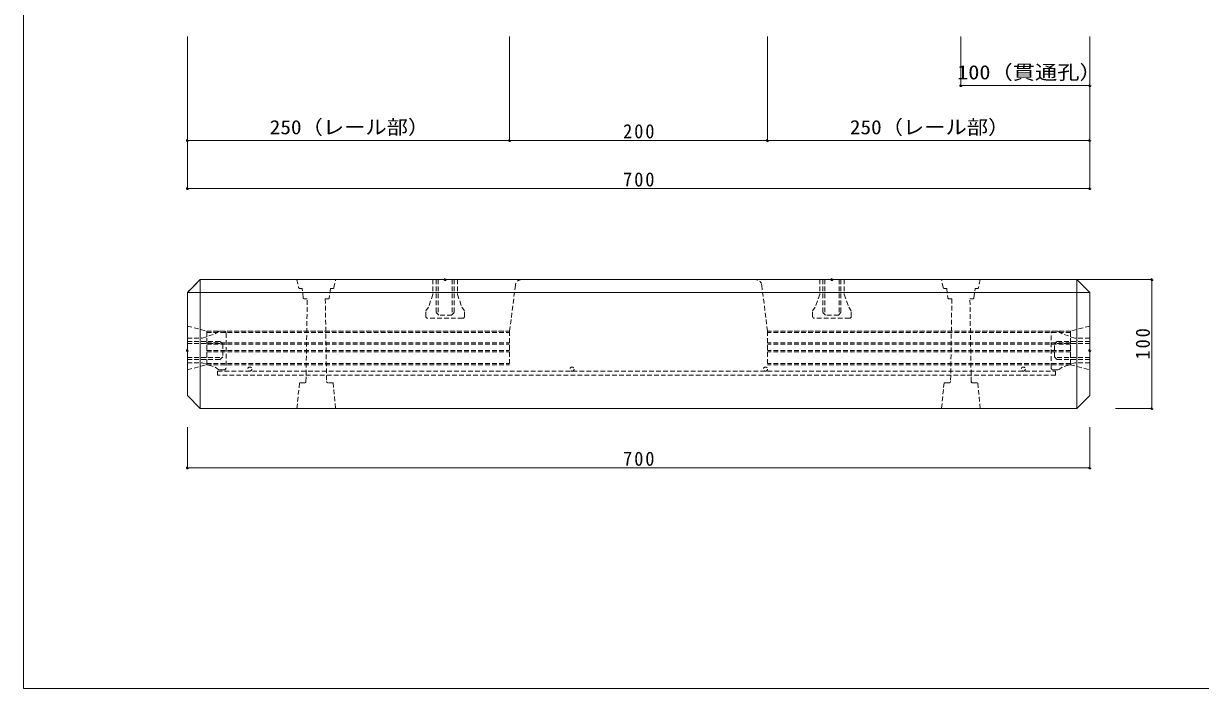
# Model space of a CAD drawing. Units: millimetres at full size, sheet at 1:3. Extents: x -3864 to -2494, y -501 to 501.
# Drawn here: x -3864 to -2951, y -501 to 15 of the extents above; entities that cross this region are included whole.
import ezdxf
from ezdxf.enums import TextEntityAlignment as Align

# ---------------------------------------------------------------- set-up
doc = ezdxf.new("R2010")
doc.units = ezdxf.units.MM
doc.header["$LTSCALE"] = 3
doc.header["$PDMODE"] = 32
doc.header["$PDSIZE"] = 1.5
doc.linetypes.add('DASHED1', pattern=[1.8, 1.2, -0.6])
doc.linetypes.add('USER2', pattern=[0.375, 0.25, -0.125])
doc.layers.add('0-0_0', color=4, linetype='DASHED1', lineweight=18)
doc.styles.add('ＭＳ ゴシック', font='')
doc.styles.get('ＭＳ ゴシック').set_extended_font_data('MS Gothic')

msp = doc.modelspace()

# ---------------------------------------------------------------- linework, layer by layer
at = {"layer": '0-0_0', "color": 7, "linetype": 'Continuous'}
for p, q in [((-3863.817, 501.26), (-3863.817, -501.24)), ((-3726.746, -184.094), (-3736.746, -194.094)), ((-3726.746, -184.094), (-3726.746, -194.094)), ((-2996.746, -184.094), (-3726.746, -184.094)), ((-3036.746, -194.094), (-3046.746, -184.094)), ((-3046.746, -184.094), (-3046.746, -194.094)), ((-3736.746, -194.094), (-3736.746, -274.094)), ((-3036.746, -194.094), (-3736.746, -194.094)), ((-3726.746, -194.094), (-3726.746, -284.094)), ((-3046.746, -284.094), (-3046.746, -194.094)), ((-3036.746, -274.094), (-3036.746, -194.094)), ((-3736.746, -274.094), (-3726.746, -284.094)), ((-3036.746, -274.094), (-3046.746, -284.094)), ((-3726.746, -284.094), (-3046.746, -284.094))]:
    msp.add_line(p, q, dxfattribs=at)
at = {"layer": '0-0_0', "linetype": 'Continuous'}
for p, q in [((-3736.746, -76.178), (-3736.746, 4.496)), ((-3486.746, -76.178), (-3486.746, 4.496)), ((-3286.746, -76.178), (-3286.746, 4.496)), ((-3136.746, -33.577), (-3136.746, 4.496)), ((-3036.746, -33.577), (-3036.746, 4.496)), ((-3736.746, -113.537), (-3736.746, -33.577)), ((-3486.746, -76.178), (-3486.746, -33.577)), ((-3286.746, -76.178), (-3286.746, -33.577)), ((-3036.746, -113.537), (-3036.746, -33.577)), ((-3736.746, -76.178), (-3486.746, -76.178)), ((-3586.746, -76.178), (-3186.746, -76.178)), ((-3286.746, -76.178), (-3036.746, -76.178)), ((-3736.746, -113.537), (-3036.746, -113.537)), ((-2988.51, -184.094), (-3016.713, -184.094)), ((-2988.51, -284.094), (-2988.51, -184.094)), ((-2988.51, -284.094), (-3016.713, -284.094)), ((-3736.746, -330.188), (-3736.746, -298.464)), ((-3036.746, -330.188), (-3036.746, -298.464)), ((-3736.746, -330.188), (-3036.746, -330.188))]:
    msp.add_line(p, q, dxfattribs=at)
at = {"layer": '0-0_0', "color": 7, "linetype": 'USER2'}
for p, q in [((-3726.746, -184.094), (-3736.746, -194.094)), ((-3726.746, -184.094), (-3477.332, -184.094)), ((-3046.746, -184.094), (-3296.16, -184.094)), ((-3036.746, -194.094), (-3046.746, -184.094)), ((-3736.746, -220.094), (-3736.746, -194.094)), ((-3036.746, -220.094), (-3036.746, -194.094))]:
    msp.add_line(p, q, dxfattribs=at)
at = {"layer": '0-0_0'}
for p, q in [((-3651.746, -184.094), (-3650.415, -190.304)), ((-3649.438, -191.094), (-3647.746, -191.094)), ((-3646.856, -198.218), (-3647.746, -191.094)), ((-3625.746, -191.094), (-3626.637, -198.218)), ((-3625.746, -191.094), (-3624.054, -191.094)), ((-3623.077, -190.304), (-3621.746, -184.094)), ((-3544.996, -184.094), (-3528.496, -184.094)), ((-3543.746, -184.094), (-3543.746, -209.594)), ((-3542.246, -184.094), (-3542.246, -211.094)), ((-3531.246, -184.094), (-3531.246, -211.094)), ((-3529.746, -184.094), (-3529.746, -209.594)), ((-3486.746, -224.094), (-3482.294, -188.474)), ((-3286.746, -224.094), (-3291.199, -188.474)), ((-3244.996, -184.094), (-3228.496, -184.094)), ((-3243.746, -184.094), (-3243.746, -209.594)), ((-3242.246, -184.094), (-3242.246, -211.094)), ((-3231.246, -184.094), (-3231.246, -211.094)), ((-3229.746, -184.094), (-3229.746, -209.594)), ((-3150.415, -190.304), (-3151.746, -184.094)), ((-3147.746, -191.094), (-3149.438, -191.094)), ((-3147.746, -191.094), (-3146.856, -198.218)), ((-3126.637, -198.218), (-3125.746, -191.094)), ((-3124.054, -191.094), (-3125.746, -191.094)), ((-3121.746, -184.094), (-3123.077, -190.304)), ((-3643.746, -199.094), (-3645.863, -199.094)), ((-3644.731, -263.11), (-3643.746, -199.094)), ((-3627.629, -199.094), (-3629.746, -199.094)), ((-3629.746, -199.094), (-3628.761, -263.11)), ((-3145.863, -199.094), (-3143.746, -199.094)), ((-3143.746, -199.094), (-3144.731, -263.11)), ((-3129.746, -199.094), (-3127.629, -199.094)), ((-3128.761, -263.11), (-3129.746, -199.094)), ((-3551.746, -208.449), (-3549.746, -205.593)), ((-3551.746, -212.594), (-3551.746, -208.449)), ((-3541.746, -211.594), (-3543.746, -209.594)), ((-3529.746, -209.594), (-3531.746, -211.594)), ((-3521.746, -208.449), (-3523.746, -205.593)), ((-3521.746, -208.449), (-3521.779, -208.449)), ((-3521.746, -212.594), (-3521.746, -208.449)), ((-3251.746, -208.449), (-3249.746, -205.593)), ((-3251.746, -212.594), (-3251.746, -208.449)), ((-3241.746, -211.594), (-3243.746, -209.594)), ((-3229.746, -209.594), (-3231.746, -211.594)), ((-3221.746, -208.449), (-3223.746, -205.593)), ((-3221.746, -208.449), (-3221.779, -208.449)), ((-3221.746, -212.594), (-3221.746, -208.449)), ((-3523.246, -214.094), (-3550.246, -214.094)), ((-3531.746, -211.594), (-3541.746, -211.594)), ((-3223.246, -214.094), (-3250.246, -214.094)), ((-3231.746, -211.594), (-3241.746, -211.594)), ((-3736.746, -220.094), (-3736.746, -254.094)), ((-3736.746, -220.094), (-3721.746, -224.094)), ((-3721.746, -250.094), (-3721.746, -224.094)), ((-3721.746, -224.094), (-3721.746, -249.094)), ((-3721.746, -224.094), (-3486.746, -224.094)), ((-3721.746, -225.094), (-3486.746, -225.094)), ((-3716.746, -224.094), (-3486.746, -224.094)), ((-3712.391, -224.094), (-3715.248, -226.094)), ((-3708.246, -224.094), (-3712.391, -224.094)), ((-3712.391, -224.094), (-3712.391, -224.128)), ((-3706.746, -225.594), (-3706.746, -252.594)), ((-3486.746, -224.094), (-3486.746, -250.094)), ((-3056.746, -224.094), (-3286.746, -224.094)), ((-3286.746, -224.094), (-3286.746, -250.094)), ((-3051.746, -224.094), (-3286.746, -224.094)), ((-3051.746, -225.094), (-3286.746, -225.094)), ((-3066.746, -252.594), (-3066.746, -225.594)), ((-3065.246, -224.094), (-3061.101, -224.094)), ((-3061.101, -224.094), (-3058.245, -226.094)), ((-3036.746, -220.094), (-3051.746, -224.094)), ((-3051.746, -250.094), (-3051.746, -224.094)), ((-3051.746, -224.094), (-3051.746, -250.094)), ((-3036.746, -220.094), (-3036.746, -254.094)), ((-3736.746, -232.094), (-3711.246, -232.094)), ((-3736.746, -233.594), (-3709.746, -233.594)), ((-3721.746, -233.094), (-3486.746, -233.094)), ((-3721.746, -234.094), (-3486.746, -234.094)), ((-3711.246, -232.094), (-3709.246, -234.094)), ((-3709.246, -234.094), (-3709.246, -244.094)), ((-3051.746, -233.094), (-3286.746, -233.094)), ((-3051.746, -234.094), (-3286.746, -234.094)), ((-3064.246, -234.094), (-3062.246, -232.094)), ((-3064.246, -244.094), (-3064.246, -234.094)), ((-3036.746, -233.594), (-3063.746, -233.594)), ((-3036.746, -232.094), (-3062.246, -232.094)), ((-3736.746, -244.594), (-3709.746, -244.594)), ((-3736.746, -246.094), (-3711.246, -246.094)), ((-3721.746, -239.094), (-3486.746, -239.094)), ((-3721.746, -240.094), (-3486.746, -240.094)), ((-3709.246, -244.094), (-3711.246, -246.094)), ((-3051.746, -239.094), (-3286.746, -239.094)), ((-3051.746, -240.094), (-3286.746, -240.094)), ((-3062.246, -246.094), (-3064.246, -244.094)), ((-3036.746, -244.594), (-3063.746, -244.594)), ((-3036.746, -246.094), (-3062.246, -246.094)), ((-3736.746, -254.094), (-3721.746, -250.094)), ((-3721.746, -249.094), (-3486.746, -249.094)), ((-3721.746, -250.094), (-3486.746, -250.094)), ((-3712.391, -254.094), (-3715.248, -252.094)), ((-3713.347, -258.294), (-3713.347, -255.094)), ((-3713.347, -255.094), (-3063.347, -255.094)), ((-3708.246, -254.094), (-3712.391, -254.094)), ((-3051.746, -249.094), (-3286.746, -249.094)), ((-3051.746, -250.094), (-3286.746, -250.094)), ((-3065.246, -254.094), (-3061.101, -254.094)), ((-3063.347, -258.294), (-3063.347, -255.094)), ((-3061.101, -254.094), (-3058.245, -252.094)), ((-3061.101, -254.094), (-3061.101, -254.061)), ((-3051.746, -250.094), (-3036.746, -254.094)), ((-3063.347, -258.294), (-3713.347, -258.294)), ((-3651.746, -284.094), (-3649.746, -264.094)), ((-3649.746, -264.094), (-3645.731, -264.094)), ((-3645.731, -264.094), (-3649.746, -264.094)), ((-3644.746, -264.094), (-3644.731, -264.094)), ((-3623.746, -264.094), (-3627.761, -264.094)), ((-3623.746, -264.094), (-3621.746, -284.094)), ((-3149.746, -264.094), (-3151.746, -284.094)), ((-3149.746, -264.094), (-3145.731, -264.094)), ((-3128.746, -264.094), (-3128.761, -264.094)), ((-3123.746, -264.094), (-3127.761, -264.094)), ((-3127.761, -264.094), (-3123.746, -264.094)), ((-3121.746, -284.094), (-3123.746, -264.094)), ((-3618.746, -284.094), (-3654.746, -284.094)), ((-3154.746, -284.094), (-3118.746, -284.094))]:
    msp.add_line(p, q, dxfattribs=at)
at = {"layer": '0-0_0', "color": 7, "linetype": 'Continuous'}
msp.add_lwpolyline([(-3863.817, -501.24), (-2493.817, -501.24), (-2493.817, 501.26)], dxfattribs=at)
at = {"layer": '0-0_0', "linetype": 'Continuous'}
msp.add_lwpolyline([(-3036.746, -76.178), (-3036.746, -33.577), (-3136.746, -33.577)], dxfattribs=at)
at = {"layer": '0-0_0'}
for points in [[(-3546.246, -184.094), (-3546.246, -195.594), (-3549.746, -205.593)], [(-3527.246, -184.094), (-3527.246, -195.594), (-3523.746, -205.593)], [(-3246.246, -184.094), (-3246.246, -195.594), (-3249.746, -205.593)], [(-3227.246, -184.094), (-3227.246, -195.594), (-3223.746, -205.593)], [(-3736.746, -229.594), (-3725.246, -229.594), (-3715.248, -226.094)], [(-3036.746, -229.594), (-3048.246, -229.594), (-3058.245, -226.094)], [(-3736.746, -248.594), (-3725.246, -248.594), (-3715.248, -252.094)], [(-3036.746, -248.594), (-3048.246, -248.594), (-3058.245, -252.094)]]:
    msp.add_lwpolyline(points, dxfattribs=at)
for centre in [(-3688.347, -253.494), (-3438.347, -253.494), (-3288.347, -253.494), (-3088.347, -253.494)]:
    msp.add_circle(centre, 1.6, dxfattribs=at)
for centre, radius, start, end in [((-3649.438, -190.094), 1, 192.09476, 270), ((-3624.054, -190.094), 1, 270, 347.90524), ((-3477.332, -189.094), 5, 90, 172.87498), ((-3296.16, -189.094), 5, 7.12502, 90), ((-3149.438, -190.094), 1, 192.09476, 270), ((-3124.054, -190.094), 1, 270, 347.90524), ((-3645.863, -198.094), 1, 187.12502, 270), ((-3627.629, -198.094), 1, 270, 352.87498), ((-3145.863, -198.094), 1, 187.12502, 270), ((-3127.629, -198.094), 1, 270, 352.87498), ((-3550.246, -212.594), 1.5, 180, 270), ((-3523.27, -212.591), 1.503, 270.00069, 270.90498), ((-3523.246, -212.594), 1.5, 270, 0), ((-3250.246, -212.594), 1.5, 180, 270), ((-3223.27, -212.591), 1.503, 270.00069, 270.90498), ((-3223.246, -212.594), 1.5, 270, 0), ((-3708.246, -225.594), 1.5, 0, 90), ((-3708.249, -225.618), 1.503, 0.00069, 0.90498), ((-3065.246, -225.594), 1.5, 90, 180), ((-3708.246, -252.594), 1.5, 270, 0), ((-3065.243, -252.571), 1.503, 180.00069, 180.90498), ((-3065.246, -252.594), 1.5, 180, 270), ((-3645.731, -263.094), 1, 270, 359.1186), ((-3627.761, -263.094), 1, 180.8814, 270), ((-3145.731, -263.094), 1, 270, 359.1186), ((-3127.761, -263.094), 1, 180.8814, 270)]:
    msp.add_arc(centre, radius, start, end, dxfattribs=at)
for p in [(-3136.746, -33.577), (-3036.746, -33.577), (-3736.746, -76.178), (-3486.746, -76.178), (-3286.746, -76.178), (-3036.746, -76.178), (-3736.746, -113.537), (-3036.746, -113.537), (-2988.51, -184.094), (-2988.51, -284.094), (-3736.746, -330.188), (-3036.746, -330.188)]:
    msp.add_point(p, dxfattribs=at)
at = {"layer": '0-0_0', "color": 7}
for p in [(-3536.746, -184.094), (-3236.746, -184.094), (-3736.746, -239.094), (-3036.746, -239.094)]:
    msp.add_point(p, dxfattribs=at)

# ---------------------------------------------------------------- texts
at = {"layer": '0-0_0', "color": 3, "style": 'ＭＳ ゴシック'}
for s, width, p in [('100（貫通孔）', 1.15, (-3139.621, -32.077)), ('250（レール部）', 1.1, (-3672.871, -74.678)), ('250（レール部）', 1.1, (-3222.871, -74.678))]:
    msp.add_text(s, height=11, dxfattribs=dict(at, width=width)).set_placement(p, align=Align.BOTTOM_LEFT)
at = {"layer": '0-0_0', "color": 3, "char_height": 11, "attachment_point": 7, "style": 'ＭＳ ゴシック'}
for s, insert in [('\\T1.21;\\W0.95;200', (-3398.746, -74.678)), ('\\T1.21;\\W0.95;700', (-3398.746, -112.037)), ('\\T1.21;\\W0.95;700', (-3398.746, -328.688))]:
    msp.add_mtext(s, dxfattribs=dict(at, insert=insert))
at = {"layer": '0-0_0', "color": 3, "insert": (-2990.01, -246.094), "char_height": 11, "attachment_point": 7, "rotation": 90, "style": 'ＭＳ ゴシック'}
msp.add_mtext('\\T1.21;\\W0.95;100', dxfattribs=at)

doc.saveas('drawing.dxf')
